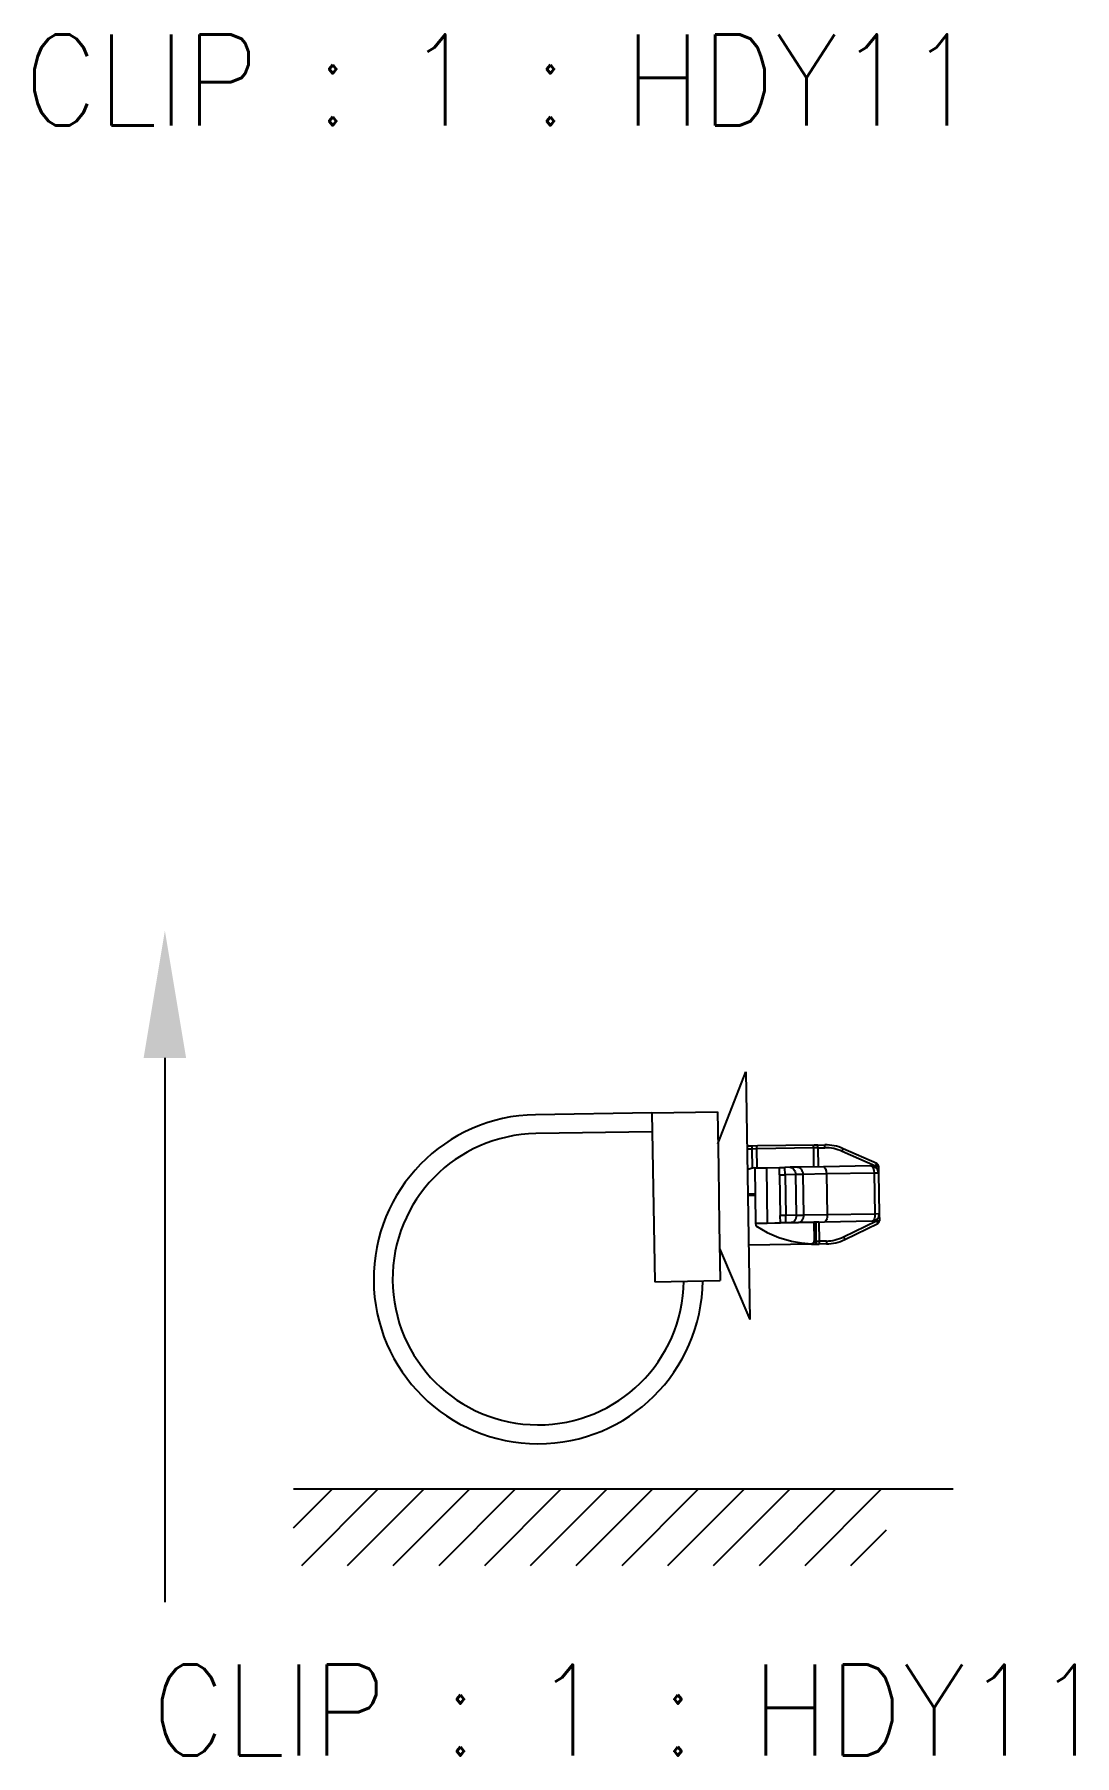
# Model space of a CAD drawing. Header units: inches. Extents: x 47316 to 59086, y 3141 to 11743.
# Drawn here: x 51740.92 to 51769.5, y 5849.86 to 5897.14 of the extents above; entities that cross this region are included whole.
import ezdxf

# ---------------------------------------------------------------- set-up
doc = ezdxf.new("R2010")
doc.units = ezdxf.units.IN
doc.header["$MEASUREMENT"] = 0
doc.styles.get("Standard").update_dxf_attribs({"font": ''})
doc.styles.get('Standard').set_extended_font_data('SimSun')

msp = doc.modelspace()

# ---------------------------------------------------------------- linework, layer by layer
msp.add_line((51744.507, 5869.025), (51744.507, 5854.077))
at = {"color": 0, "linetype": 'ByBlock', "lineweight": -3, "ltscale": 0.132311}
for p, q in [((51759.702, 5866.669), (51760.47, 5868.642)), ((51759.749, 5863.789), (51760.582, 5861.842))]:
    msp.add_line(p, q, dxfattribs=at)
at = {"color": 0, "linetype": 'ByBlock', "lineweight": -3, "ltscale": 0.425}
msp.add_line((51760.47, 5868.642), (51760.582, 5861.842), dxfattribs=at)
at = {"color": 0, "linetype": 'ByBlock', "lineweight": -3, "ltscale": 0.2}
for p, q in [((51757.888, 5867.519), (51754.688, 5867.466)), ((51757.896, 5866.999), (51754.697, 5866.946))]:
    msp.add_line(p, q, dxfattribs=at)
at = {"color": 0, "linetype": 'ByBlock', "lineweight": -3, "ltscale": 0.1125}
for p, q in [((51757.888, 5867.519), (51759.688, 5867.549)), ((51757.964, 5862.88), (51759.764, 5862.909))]:
    msp.add_line(p, q, dxfattribs=at)
at = {"color": 0, "linetype": 'ByBlock', "lineweight": -3, "ltscale": 0.289999}
msp.add_line((51757.888, 5867.519), (51757.964, 5862.88), dxfattribs=at)
at = {"color": 0, "linetype": 'ByBlock', "lineweight": -3, "ltscale": 0.096026}
for p, q in [((51759.688, 5867.549), (51759.713, 5866.012)), ((51759.739, 5864.445), (51759.764, 5862.909))]:
    msp.add_line(p, q, dxfattribs=at)
at = {"color": 0, "linetype": 'ByBlock', "lineweight": -3, "ltscale": 0.008443}
for p, q in [((51760.638, 5866.604), (51760.503, 5866.602)), ((51760.64, 5866.524), (51760.505, 5866.522))]:
    msp.add_line(p, q, dxfattribs=at)
at = {"color": 0, "linetype": 'ByBlock', "lineweight": -3, "ltscale": 0.009488}
msp.add_line((51760.79, 5866.607), (51760.638, 5866.604), dxfattribs=at)
at = {"color": 0, "linetype": 'ByBlock', "lineweight": -3, "ltscale": 0.005}
for p, q in [((51760.64, 5866.524), (51760.638, 5866.604)), ((51762.449, 5866.554), (51762.448, 5866.634)), ((51762.638, 5866.557), (51762.637, 5866.637)), ((51763.113, 5866.46), (51763.146, 5866.533)), ((51764.033, 5866.049), (51764.066, 5866.122)), ((51764.033, 5866.049), (51764.113, 5866.05)), ((51764.058, 5864.551), (51764.138, 5864.552)), ((51764.058, 5864.551), (51764.093, 5864.479)), ((51762.485, 5863.994), (51762.486, 5863.914)), ((51762.68, 5863.997), (51762.682, 5863.917)), ((51763.152, 5864.11), (51763.187, 5864.038))]:
    msp.add_line(p, q, dxfattribs=at)
at = {"color": 0, "linetype": 'ByBlock', "lineweight": -3, "ltscale": 0.097302}
for p, q in [((51762.347, 5866.632), (51760.79, 5866.607)), ((51762.323, 5866.552), (51760.766, 5866.526))]:
    msp.add_line(p, q, dxfattribs=at)
at = {"color": 0, "linetype": 'ByBlock', "lineweight": -3, "ltscale": 0.006325}
msp.add_line((51762.448, 5866.634), (51762.347, 5866.632), dxfattribs=at)
at = {"color": 0, "linetype": 'ByBlock', "lineweight": -3, "ltscale": 0.011804}
for p, q in [((51762.448, 5866.634), (51762.637, 5866.637)), ((51762.449, 5866.554), (51762.638, 5866.557))]:
    msp.add_line(p, q, dxfattribs=at)
at = {"color": 0, "linetype": 'ByBlock', "lineweight": -3, "ltscale": 0.007906}
msp.add_line((51760.766, 5866.526), (51760.64, 5866.524), dxfattribs=at)
at = {"color": 0, "linetype": 'ByBlock', "lineweight": -3, "ltscale": 0.032832}
msp.add_line((51760.648, 5865.999), (51760.64, 5866.524), dxfattribs=at)
at = {"color": 0, "linetype": 'ByBlock', "lineweight": -3, "ltscale": 0.0325}
for p, q in [((51760.775, 5866.006), (51760.766, 5866.526)), ((51762.323, 5866.552), (51762.331, 5866.032)), ((51762.449, 5866.554), (51762.458, 5866.034)), ((51762.387, 5864.512), (51762.395, 5863.993)), ((51762.476, 5864.514), (51762.485, 5863.994))]:
    msp.add_line(p, q, dxfattribs=at)
at = {"color": 0, "linetype": 'ByBlock', "lineweight": -3, "ltscale": 0.007907}
msp.add_line((51762.449, 5866.554), (51762.323, 5866.552), dxfattribs=at)
at = {"color": 0, "linetype": 'ByBlock', "lineweight": -3, "ltscale": 0.062941}
for p, q in [((51764.033, 5866.049), (51763.113, 5866.46)), ((51763.152, 5864.11), (51764.058, 5864.551))]:
    msp.add_line(p, q, dxfattribs=at)
at = {"color": 0, "linetype": 'ByBlock', "lineweight": -3, "ltscale": 0.062942}
for p, q in [((51764.066, 5866.122), (51763.146, 5866.533)), ((51763.187, 5864.038), (51764.093, 5864.479))]:
    msp.add_line(p, q, dxfattribs=at)
at = {"color": 0, "linetype": 'ByBlock', "lineweight": -3, "ltscale": 0.097948}
msp.add_line((51759.713, 5866.012), (51759.739, 5864.445), dxfattribs=at)
at = {"color": 0, "linetype": 'ByBlock', "lineweight": -3, "ltscale": 0.02}
for p, q in [((51760.713, 5866.005), (51761.033, 5866.01)), ((51760.738, 5864.485), (51761.058, 5864.491))]:
    msp.add_line(p, q, dxfattribs=at)
at = {"color": 0, "linetype": 'ByBlock', "lineweight": -3, "ltscale": 0.095}
for p, q in [((51760.713, 5866.005), (51760.738, 5864.485)), ((51761.033, 5866.01), (51761.058, 5864.491))]:
    msp.add_line(p, q, dxfattribs=at)
at = {"color": 0, "linetype": 'ByBlock', "lineweight": -3, "ltscale": 0.022501}
for p, q in [((51761.033, 5866.01), (51761.393, 5866.016)), ((51761.058, 5864.491), (51761.418, 5864.497))]:
    msp.add_line(p, q, dxfattribs=at)
at = {"color": 0, "linetype": 'ByBlock', "lineweight": -3, "ltscale": 0.009364}
for p, q in [((51761.393, 5866.016), (51761.543, 5866.019)), ((51761.396, 5865.816), (51761.546, 5865.819)), ((51761.565, 5864.699), (51761.415, 5864.697)), ((51761.568, 5864.499), (51761.418, 5864.497))]:
    msp.add_line(p, q, dxfattribs=at)
at = {"color": 0, "linetype": 'ByBlock', "lineweight": -3, "ltscale": 0.0125}
for p, q in [((51761.396, 5865.816), (51761.393, 5866.016)), ((51761.546, 5865.819), (51761.543, 5866.019)), ((51760.725, 5865.285), (51760.525, 5865.282)), ((51760.726, 5865.245), (51760.526, 5865.242)), ((51761.418, 5864.497), (51761.415, 5864.697)), ((51761.568, 5864.499), (51761.565, 5864.699))]:
    msp.add_line(p, q, dxfattribs=at)
at = {"color": 0, "linetype": 'ByBlock', "lineweight": -3, "ltscale": 0.07}
for p, q in [((51761.396, 5865.816), (51761.415, 5864.697)), ((51761.546, 5865.819), (51761.565, 5864.699)), ((51761.834, 5865.824), (51761.853, 5864.704)), ((51762.036, 5865.827), (51762.055, 5864.707)), ((51762.684, 5865.838), (51762.703, 5864.718)), ((51763.995, 5865.859), (51764.014, 5864.739)), ((51764.116, 5865.861), (51764.134, 5864.741))]:
    msp.add_line(p, q, dxfattribs=at)
at = {"color": 0, "linetype": 'ByBlock', "lineweight": -3, "ltscale": 0.009006}
for p, q in [((51761.687, 5866.021), (51761.543, 5866.019)), ((51761.712, 5864.501), (51761.568, 5864.499))]:
    msp.add_line(p, q, dxfattribs=at)
at = {"color": 0, "linetype": 'ByBlock', "lineweight": -3, "ltscale": 0.018011}
for p, q in [((51761.834, 5865.824), (51761.546, 5865.819)), ((51761.853, 5864.704), (51761.565, 5864.699))]:
    msp.add_line(p, q, dxfattribs=at)
at = {"color": 0, "linetype": 'ByBlock', "lineweight": -3, "ltscale": 0.012637}
for p, q in [((51761.889, 5866.024), (51761.687, 5866.021)), ((51762.036, 5865.827), (51761.834, 5865.824)), ((51761.712, 5864.501), (51761.914, 5864.505)), ((51761.853, 5864.704), (51762.055, 5864.707))]:
    msp.add_line(p, q, dxfattribs=at)
at = {"color": 0, "linetype": 'ByBlock', "lineweight": -3, "ltscale": 0.04455}
for p, q in [((51762.602, 5866.036), (51761.889, 5866.024)), ((51762.627, 5864.516), (51761.914, 5864.505))]:
    msp.add_line(p, q, dxfattribs=at)
at = {"color": 0, "linetype": 'ByBlock', "lineweight": -3, "ltscale": 0.0405}
for p, q in [((51762.684, 5865.838), (51762.036, 5865.827)), ((51762.703, 5864.718), (51762.055, 5864.707))]:
    msp.add_line(p, q, dxfattribs=at)
at = {"color": 0, "linetype": 'ByBlock', "lineweight": -3, "ltscale": 0.081943}
for p, q in [((51763.913, 5866.058), (51762.602, 5866.036)), ((51763.995, 5865.859), (51762.684, 5865.838)), ((51764.014, 5864.739), (51762.703, 5864.718)), ((51763.938, 5864.538), (51762.627, 5864.516))]:
    msp.add_line(p, q, dxfattribs=at)
at = {"color": 0, "linetype": 'ByBlock', "lineweight": -3, "ltscale": 0.007544}
for p, q in [((51764.116, 5865.861), (51763.995, 5865.859)), ((51764.134, 5864.741), (51764.014, 5864.739))]:
    msp.add_line(p, q, dxfattribs=at)
at = {"color": 0, "linetype": 'ByBlock', "lineweight": -3, "ltscale": 0.001816}
for p, q in [((51764.033, 5866.049), (51764.033, 5866.02)), ((51764.057, 5864.58), (51764.058, 5864.551))]:
    msp.add_line(p, q, dxfattribs=at)
at = {"color": 0, "linetype": 'ByBlock', "lineweight": -3, "ltscale": 0.011816}
for p, q in [((51764.113, 5866.05), (51764.116, 5865.861)), ((51764.134, 5864.741), (51764.138, 5864.552))]:
    msp.add_line(p, q, dxfattribs=at)
at = {"color": 0, "linetype": 'ByBlock', "lineweight": -3, "ltscale": 0.0025}
msp.add_line((51760.661, 5865.244), (51760.66, 5865.284), dxfattribs=at)
at = {"color": 0, "linetype": 'ByBlock', "lineweight": -3, "ltscale": 0.1}
msp.add_line((51760.738, 5864.485), (51762.338, 5864.512), dxfattribs=at)
at = {"color": 0, "linetype": 'ByBlock', "lineweight": -3, "ltscale": 0.004339}
msp.add_line((51760.738, 5864.485), (51760.739, 5864.416), dxfattribs=at)
at = {"color": 0, "linetype": 'ByBlock', "lineweight": -3}
for p, q in [((51760.739, 5864.416), (51761.05, 5864.231)), ((51761.05, 5864.231), (51761.379, 5864.09)), ((51761.379, 5864.09), (51761.72, 5863.994)), ((51761.72, 5863.994), (51761.993, 5863.948)), ((51761.993, 5863.948), (51762.268, 5863.923))]:
    msp.add_line(p, q, dxfattribs=at)
at = {"color": 0, "linetype": 'ByBlock', "lineweight": -3, "ltscale": 0.031953}
msp.add_line((51762.338, 5864.512), (51762.346, 5864.001), dxfattribs=at)
at = {"color": 0, "linetype": 'ByBlock', "lineweight": -3, "ltscale": 0.003059}
msp.add_line((51762.387, 5864.512), (51762.338, 5864.512), dxfattribs=at)
at = {"color": 0, "linetype": 'ByBlock', "lineweight": -3, "ltscale": 0.000233459}
msp.add_line((51762.391, 5864.513), (51762.387, 5864.512), dxfattribs=at)
at = {"color": 0, "linetype": 'ByBlock', "lineweight": -3, "ltscale": 0.005363}
msp.add_line((51762.476, 5864.514), (51762.391, 5864.513), dxfattribs=at)
at = {"color": 0, "linetype": 'ByBlock', "lineweight": -3, "ltscale": 0.107719}
msp.add_line((51762.271, 5863.91), (51760.548, 5863.882), dxfattribs=at)
at = {"color": 0, "linetype": 'ByBlock', "lineweight": -3, "ltscale": 0.000715637}
msp.add_line((51762.268, 5863.923), (51762.268, 5863.911), dxfattribs=at)
at = {"color": 0, "linetype": 'ByBlock', "lineweight": -3, "ltscale": 0.00896}
msp.add_line((51762.271, 5863.91), (51762.415, 5863.913), dxfattribs=at)
at = {"color": 0, "linetype": 'ByBlock', "lineweight": -3, "ltscale": 0.000495148}
msp.add_line((51762.346, 5864.001), (51762.346, 5863.993), dxfattribs=at)
at = {"color": 0, "linetype": 'ByBlock', "lineweight": -3, "ltscale": 9.0198e-05}
msp.add_line((51762.346, 5863.993), (51762.348, 5863.992), dxfattribs=at)
at = {"color": 0, "linetype": 'ByBlock', "lineweight": -3, "ltscale": 0.002986}
msp.add_line((51762.348, 5863.992), (51762.395, 5863.993), dxfattribs=at)
at = {"color": 0, "linetype": 'ByBlock', "lineweight": -3, "ltscale": 0.005597}
msp.add_line((51762.395, 5863.993), (51762.485, 5863.994), dxfattribs=at)
at = {"color": 0, "linetype": 'ByBlock', "lineweight": -3, "ltscale": 0.004477}
msp.add_line((51762.415, 5863.913), (51762.486, 5863.914), dxfattribs=at)
at = {"color": 0, "linetype": 'ByBlock', "lineweight": -3, "ltscale": 0.012206}
for p, q in [((51762.68, 5863.997), (51762.485, 5863.994)), ((51762.682, 5863.917), (51762.486, 5863.914))]:
    msp.add_line(p, q, dxfattribs=at)
at = {"color": 0, "lineweight": -3}
for p, q in [((51748.041, 5857.187), (51766.166, 5857.187, 0)), ((51748.041, 5856.116), (51749.112, 5857.187)), ((51748.267, 5855.084), (51750.369, 5857.187)), ((51749.524, 5855.084), (51751.626, 5857.187)), ((51750.781, 5855.084), (51752.884, 5857.187)), ((51752.038, 5855.084), (51754.141, 5857.187)), ((51753.295, 5855.084), (51755.398, 5857.187)), ((51754.553, 5855.084), (51756.655, 5857.187)), ((51755.81, 5855.084), (51757.913, 5857.187)), ((51757.067, 5855.084), (51759.17, 5857.187)), ((51758.324, 5855.084), (51760.427, 5857.187)), ((51759.582, 5855.084), (51761.684, 5857.187)), ((51760.839, 5855.084), (51762.941, 5857.187)), ((51762.096, 5855.084), (51764.199, 5857.187)), ((51763.353, 5855.084), (51764.331, 5856.062))]:
    msp.add_line(p, q, dxfattribs=at)
at = {"color": 0, "linetype": 'ByBlock', "lineweight": -3}
for centre, radius, start, end in [((51754.763, 5862.947), 4.52, 90.9416, 359.4203), ((51754.763, 5862.947), 4, 90.9416, 359.2225), ((51762.657, 5865.437), 1.2, 65.9247, 90.9416), ((51762.657, 5865.437), 1.12, 65.9247, 90.9416), ((51760.72, 5865.605), 0.4, 90.9416, 120.9416), ((51763.916, 5865.858), 0.2, 0.9416, 90.9416), ((51764.033, 5866.049), 0.08, 0.9416, 65.9247), ((51763.934, 5864.738), 0.2, 270.9416, 0.9416), ((51764.058, 5864.551), 0.08, 295.9585, 0.9416), ((51762.272, 5863.997), 0.0745, 266.8653, 2.5422), ((51762.267, 5863.991), 0.0799, 270.8843, 0.8842), ((51762.27, 5863.914), 0.00347, 226.551, 289.7792), ((51762.662, 5865.117), 1.12, 270.9416, 295.9585), ((51762.662, 5865.117), 1.2, 270.9416, 295.9585)]:
    msp.add_arc(centre, radius, start, end, dxfattribs=at)
at = {"color": 0, "linetype": 'ByBlock', "lineweight": -3, "extrusion": (0, 0, -1)}
for centre, major_axis, ratio, start_param, end_param in [((51760.791, 5866.527), (-0.0013, 0.08), 0.316228, 4.712389, 6.283185), ((51762.348, 5866.552), (-0.0013, 0.08), 0.316228, 4.712389, 6.283185), ((51761.69, 5865.821), (-0.003, 0.2), 0.720438, 6.283185, 7.853982), ((51761.892, 5865.825), (-0.003, 0.2), 0.720438, 6.283185, 7.853982), ((51762.605, 5865.836), (-0.003, 0.2), 0.396439, -6.283185, -4.712389), ((51763.916, 5865.858), (-0.003, 0.2), 0.396439, -6.283185, -4.712389), ((51762.624, 5864.716), (-0.003, 0.2), 0.396439, 1.570796, 3.141593), ((51763.934, 5864.738), (-0.003, 0.2), 0.396439, 1.570796, 3.141593), ((51761.709, 5864.701), (-0.003, 0.2), 0.720438, 1.570796, 3.141593), ((51761.911, 5864.705), (-0.003, 0.2), 0.720438, 1.570796, 3.141593), ((51762.27, 5863.99), (-0.0013, 0.08), 0.97071, 1.570796, 3.141593), ((51762.413, 5863.993), (-0.0013, 0.08), 0.22389, 3.141593, 4.712389)]:
    msp.add_ellipse(centre, major_axis=major_axis, ratio=ratio, start_param=start_param, end_param=end_param, dxfattribs=at)
msp.add_solid([(51743.923, 5869.025), (51744.507, 5872.525), (51745.09, 5869.025)])

# ---------------------------------------------------------------- texts
at = {"color": 42, "linetype": 'Continuous', "lineweight": 15, "char_height": 2.5, "width": 31.28571, "attachment_point": 1}
for insert in [(51740.633, 5897.14), (51744.139, 5852.363)]:
    msp.add_mtext('\\Fromans.shx;\\W0.9000000000;\\T1.0000000000;\\o\\lCLIP : 1 : HDY11', dxfattribs=dict(at, insert=insert))

doc.saveas('drawing.dxf')
